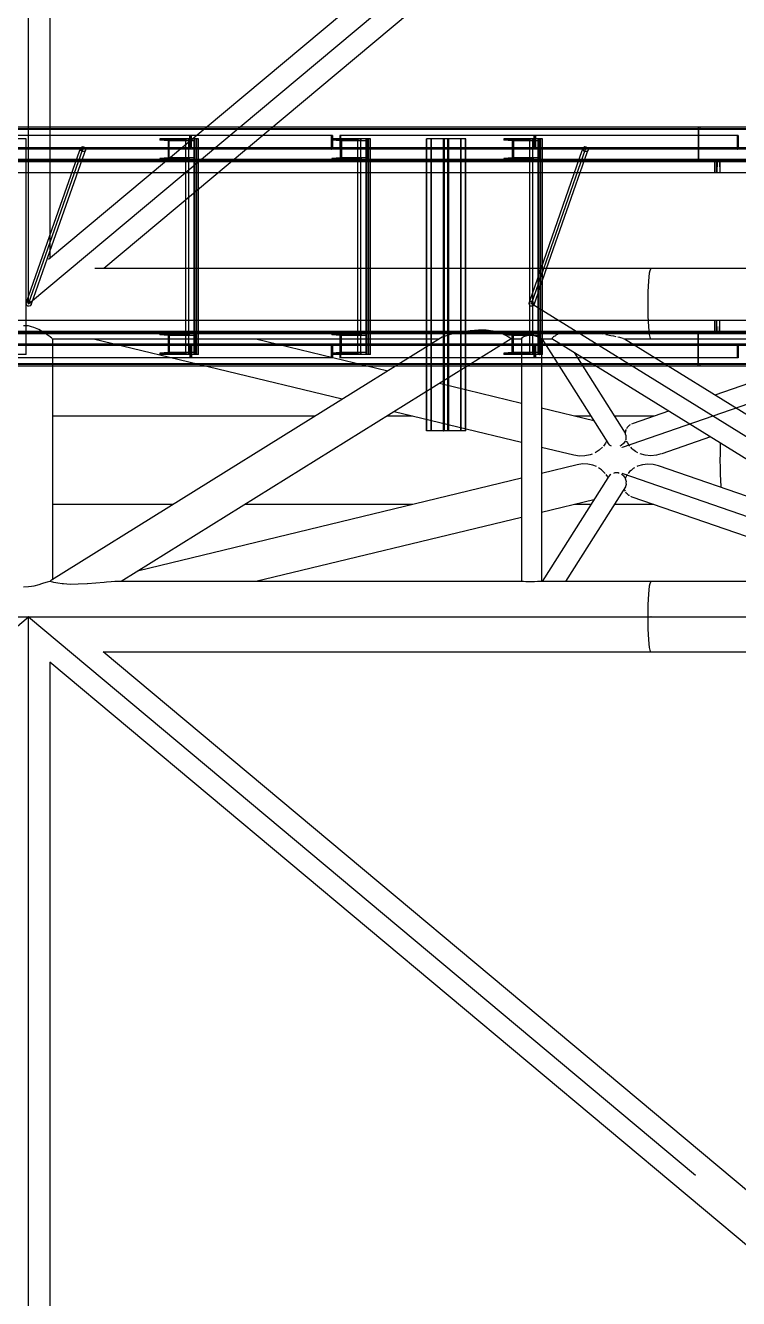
# Model space of a CAD drawing. Header units: millimetres. Extents: x 150209.93 to 150215.05, y 136675.65 to 136679.93.
# Drawn here: x 150210.9472 to 150211.0291, y 136679.0105 to 136679.157 of the extents above; entities that cross this region are included whole.
import ezdxf

# ---------------------------------------------------------------- set-up
doc = ezdxf.new("R2010")
doc.units = ezdxf.units.MM
doc.header["$LTSCALE"] = 0.25
for name, pattern in [('CENTER', [50.8, 31.75, -6.35, 6.35, -6.35]), ('XKITLINE00', [0]), ('XKITLINE02', [4, 2, -2]), ('XKITLINE03', [6, 3, -1, 1, -1])]:
    doc.linetypes.add(name, pattern=pattern)

# ---------------------------------------------------------------- blocks, each defined once
blk = doc.blocks.new('çatıı')
at = {"color": 8, "linetype": 'CENTER'}
for p, q in [((10096.38, 17470.27), (11840, 18930.27)), ((10096.38, 17470.27), (10096.38, 18930.27)), ((10676.04, 17290.27), (10385.47, 17470.27)), ((10676.04, 17470.27), (10437.62, 17387.77)), ((10676.04, 17290.27), (10437.62, 17372.77)), ((8366.94, 15830.27), (10096.38, 17290.27)), ((9008.64, 17290.27), (10454.11, 17290.27)), ((10096.38, 17290.27), (11839.99, 15830.27)), ((10096.38, 15830.27), (10096.38, 17290.27)), ((10454.12, 17290.27), (11840, 17290.27))]:
    blk.add_line(p, q, dxfattribs=at)
at = {"color": 8, "linetype": 'XKITLINE00'}
for p, q in [((10108.56, 18904.19), (10108.56, 17496.36)), ((10949.21, 18200.27), (10107.79, 17495.72)), ((10968.19, 18184.39), (10139.6, 17490.57)), ((10454.11, 17490.57), (10134.34, 17490.57)), ((10453.79, 17490.27), (10453.48, 17489.35)), ((10453.79, 17490.27), (10453.48, 17489.35)), ((10454.11, 17490.57), (10453.79, 17490.27)), ((10454.11, 17490.57), (10453.79, 17490.27)), ((11718.3, 17490.57), (10454.11, 17490.57)), ((10452.69, 17483.32), (10452.51, 17480.42)), ((10452.92, 17485.83), (10452.69, 17483.32)), ((10453.18, 17487.86), (10452.92, 17485.83)), ((10453.48, 17489.35), (10453.18, 17487.86)), ((10452.37, 17477.22), (10452.29, 17473.8)), ((10452.51, 17480.42), (10452.37, 17477.22)), ((10452.29, 17473.8), (10452.26, 17470.27)), ((10452.26, 17470.27), (10452.29, 17466.75)), ((10452.29, 17466.75), (10452.37, 17463.33)), ((10452.37, 17463.33), (10452.51, 17460.12)), ((10096.38, 17457.56), (10093.35, 17457.68)), ((10098.03, 17457.07), (10096.38, 17457.56)), ((10099.42, 17456.76), (10098.03, 17457.07)), ((10102.3, 17455.55), (10099.42, 17456.76)), ((10103.78, 17454.58), (10102.3, 17455.55)), ((10104.89, 17454.04), (10103.78, 17454.58)), ((10106.97, 17452.57), (10104.89, 17454.04)), ((10340.82, 17453.18), (10338.73, 17452.57)), ((10345.3, 17454.11), (10340.82, 17453.18)), ((10348.86, 17454.58), (10345.3, 17454.11)), ((10350.12, 17454.79), (10348.86, 17454.58)), ((10355.03, 17455.21), (10350.12, 17454.79)), ((10359.49, 17455.16), (10355.03, 17455.21)), ((10363.3, 17454.64), (10359.49, 17455.16)), ((10363.47, 17454.58), (10363.3, 17454.64)), ((10366.64, 17453.92), (10363.47, 17454.58)), ((10369.17, 17452.94), (10366.64, 17453.92)), ((10401.56, 17453.13), (10401.01, 17452.89)), ((10404.65, 17453.77), (10401.56, 17453.13)), ((10408.32, 17454.29), (10404.65, 17453.77)), ((10412.86, 17454.37), (10408.32, 17454.29)), ((10418.01, 17454.01), (10412.86, 17454.37)), ((10419.66, 17453.77), (10418.01, 17454.01)), ((10423.26, 17453.39), (10419.66, 17453.77)), ((10426.29, 17452.89), (10423.26, 17453.39)), ((10452.51, 17460.12), (10452.69, 17457.23)), ((10452.69, 17457.23), (10452.92, 17454.72)), ((10452.92, 17454.72), (10453.18, 17452.69)), ((10107.05, 17452.53), (10106.97, 17452.57)), ((10108.68, 17451.33), (10107.05, 17452.53)), ((10108.68, 17451.33), (10108.86, 17451.1)), ((10109.69, 17450.47), (10108.86, 17451.1)), ((10333.2, 17450.58), (10109.54, 17311.33)), ((10109.69, 17450.47), (10109.81, 17450.21)), ((10110.03, 17450.05), (10109.81, 17450.21)), ((10110.03, 17450.05), (10110.03, 17311.63)), ((10332.22, 17449.97), (10110.03, 17449.97)), ((10276.71, 17415.41), (10133.75, 17449.97)), ((10373.7, 17450.09), (10149.63, 17310.57)), ((10302.78, 17431.64), (10226.94, 17449.97)), ((10334.14, 17451.1), (10333.2, 17450.58)), ((10334.4, 17451.24), (10334.14, 17451.1)), ((10337.08, 17452.18), (10334.4, 17451.24)), ((10338.73, 17452.57), (10337.08, 17452.18)), ((10369.64, 17452.57), (10369.17, 17452.94)), ((10371.18, 17451.98), (10369.64, 17452.57)), ((10372.32, 17451.1), (10371.18, 17451.98)), ((10372.46, 17451.05), (10372.32, 17451.1)), ((10373.38, 17450.45), (10372.46, 17451.05)), ((10373.38, 17450.45), (10373.34, 17450.21)), ((10373.7, 17450.09), (10373.34, 17450.21)), ((10379.77, 17449.97), (10373.52, 17449.97)), ((10380.05, 17450.86), (10379.77, 17450.43)), ((10379.77, 17450.43), (10379.77, 17310.57)), ((10380.61, 17451.12), (10380.05, 17450.86)), ((10380.86, 17451.32), (10380.61, 17451.12)), ((10382.12, 17451.78), (10380.86, 17451.32)), ((10383.71, 17452.02), (10382.12, 17451.78)), ((10385.47, 17452.03), (10383.71, 17452.02)), ((10387.23, 17451.8), (10385.47, 17452.03)), ((10388.82, 17451.35), (10387.23, 17451.8)), ((10389.3, 17451.12), (10388.82, 17451.35)), ((10390.08, 17450.89), (10389.3, 17451.12)), ((10390.89, 17450.46), (10390.08, 17450.89)), ((10390.89, 17450.46), (10391.04, 17450.22)), ((10391.17, 17450.15), (10391.04, 17450.22)), ((10391.17, 17450.15), (10391.17, 17310.57)), ((10397.52, 17449.97), (10391.17, 17449.97)), ((10391.56, 17449.97), (10429.26, 17390.33)), ((10397.22, 17450.26), (10397.19, 17450.18)), ((10622.55, 17310.57), (10397.19, 17450.18)), ((10397.35, 17450.63), (10397.26, 17450.37)), ((10397.53, 17450.7), (10397.35, 17450.63)), ((10397.82, 17451.13), (10397.53, 17450.7)), ((10398, 17451.4), (10397.96, 17451.35)), ((10399.23, 17451.96), (10398, 17451.4)), ((10399.47, 17452.22), (10399.23, 17451.96)), ((10400.31, 17452.59), (10399.47, 17452.22)), ((10428.32, 17452.56), (10428.17, 17452.59)), ((10431.05, 17451.96), (10428.32, 17452.56)), ((10432.77, 17451.67), (10431.05, 17451.96)), ((10434.16, 17451.35), (10432.77, 17451.67)), ((10436.2, 17450.87), (10435.08, 17451.13)), ((10436.73, 17450.7), (10436.2, 17450.87)), ((10438.1, 17450.37), (10436.73, 17450.7)), ((10438.83, 17450.03), (10438.39, 17450.26)), ((10438.9, 17450.02), (10438.83, 17450.03)), ((10664, 17310.57), (10438.9, 17450.02)), ((10454.11, 17449.97), (10438.97, 17449.97)), ((10453.18, 17452.69), (10453.48, 17451.2)), ((10453.48, 17451.2), (10453.79, 17450.28)), ((10453.48, 17451.2), (10453.79, 17450.28)), ((10454.11, 17449.97), (10453.79, 17450.28)), ((10454.11, 17449.97), (10453.79, 17450.28)), ((10670.34, 17449.97), (10454.11, 17449.97)), ((10583.89, 17449.97), (10490.91, 17417.8)), ((10409.89, 17442.31), (10439.22, 17395.91)), ((10379.77, 17413.03), (10332.52, 17424.45)), ((10421.26, 17403), (10391.17, 17410.27)), ((10261.07, 17405.67), (10110.03, 17405.67)), ((10316.99, 17405.67), (10302.37, 17405.67)), ((10379.77, 17390.5), (10306.46, 17408.22)), ((10419.56, 17405.67), (10410.18, 17405.67)), ((10455.87, 17405.67), (10433.05, 17405.67)), ((10464.31, 17408.6), (10443.83, 17401.51)), ((10439.22, 17395.91), (10439.24, 17395.87)), ((10439.24, 17395.87), (10439.38, 17395.46)), ((10439.57, 17397.1), (10439.27, 17395.78)), ((10439.38, 17395.46), (10439.69, 17394.63)), ((10439.59, 17397.45), (10439.57, 17397.1)), ((10439.89, 17398.03), (10439.59, 17397.45)), ((10439.69, 17394.63), (10439.73, 17393.35)), ((10440.45, 17399.15), (10440.12, 17398.5)), ((10441.26, 17399.88), (10440.45, 17399.15)), ((10441.87, 17400.52), (10441.26, 17399.88)), ((10442.13, 17400.65), (10441.87, 17400.52)), ((10443.83, 17401.51), (10442.89, 17401.03)), ((10409.86, 17383.22), (10391.17, 17387.74)), ((10426.18, 17387.8), (10424.55, 17386.36)), ((10427.98, 17390.15), (10426.77, 17388.48)), ((10428.02, 17390.2), (10427.98, 17390.15)), ((10428.65, 17391.3), (10428.02, 17390.2)), ((10429.26, 17390.33), (10429.42, 17390.16)), ((10429.42, 17390.16), (10430.37, 17389.08)), ((10431.42, 17388.48), (10430.37, 17389.08)), ((10436.97, 17388.75), (10436.33, 17388.48)), ((10438.34, 17389.89), (10436.97, 17388.75)), ((10438.51, 17390.16), (10438.34, 17389.89)), ((10439.32, 17391.31), (10438.51, 17390.16)), ((10439.38, 17391.5), (10439.32, 17391.31)), ((10439.65, 17392.37), (10439.58, 17392.14)), ((10439.76, 17393), (10439.65, 17392.37)), ((10439.68, 17392.47), (10439.78, 17392.15)), ((10439.73, 17393.35), (10439.76, 17393)), ((10439.97, 17391.56), (10440.11, 17391.11)), ((10440.11, 17391.11), (10440.6, 17390.38)), ((10440.6, 17390.38), (10441.33, 17388.95)), ((10441.33, 17388.95), (10441.74, 17388.5)), ((10442.3, 17387.86), (10443.09, 17386.99)), ((10488.32, 17393.73), (10460.35, 17384.05)), ((10493.93, 17388.12), (10493.85, 17384.25)), ((10494.01, 17390.2), (10493.93, 17388.12)), ((10413.01, 17382.76), (10409.86, 17383.22)), ((10416.19, 17382.85), (10413.01, 17382.76)), ((10419.25, 17383.47), (10416.19, 17382.85)), ((10420.34, 17383.92), (10419.25, 17383.47)), ((10424.38, 17386.18), (10422.03, 17384.6)), ((10424.55, 17386.36), (10424.38, 17386.18)), ((10443.63, 17386.6), (10443.09, 17386.99)), ((10445.26, 17385.3), (10443.63, 17386.6)), ((10446.59, 17384.64), (10445.26, 17385.3)), ((10450.83, 17383.22), (10447.87, 17384.01)), ((10454.01, 17382.96), (10450.83, 17383.22)), ((10457.23, 17383.24), (10454.01, 17382.96)), ((10460.07, 17383.98), (10457.23, 17383.24)), ((10493.85, 17384.25), (10493.82, 17380.27)), ((10493.82, 17380.27), (10493.85, 17376.3)), ((10411.66, 17377.76), (10391.17, 17372.81)), ((10414.69, 17378.24), (10411.66, 17377.76)), ((10417.75, 17378.17), (10414.69, 17378.24)), ((10420.7, 17377.55), (10417.75, 17378.17)), ((10422.74, 17376.7), (10420.7, 17377.55)), ((10425.66, 17374.86), (10423.97, 17376.02)), ((10425.66, 17374.86), (10425.84, 17374.67)), ((10427.68, 17372.98), (10425.84, 17374.67)), ((10427.68, 17372.98), (10427.79, 17372.81)), ((10433.43, 17373.08), (10432.52, 17372.82)), ((10435.2, 17373.03), (10433.43, 17373.08)), ((10435.8, 17372.82), (10435.2, 17373.03)), ((10441.85, 17373.79), (10441.05, 17372.8)), ((10442.72, 17374.48), (10441.85, 17373.79)), ((10443.91, 17375.53), (10442.72, 17374.48)), ((10444.74, 17375.98), (10443.91, 17375.53)), ((10446.39, 17376.88), (10446.04, 17376.69)), ((10449.24, 17377.75), (10446.39, 17376.88)), ((10452.3, 17378.09), (10449.24, 17377.75)), ((10455.43, 17377.88), (10452.3, 17378.09)), ((10458.47, 17377.15), (10455.43, 17377.88)), ((10586.73, 17332.77), (10458.47, 17377.15)), ((10493.85, 17376.3), (10493.93, 17372.43)), ((10379.77, 17370.05), (10159.71, 17316.85)), ((10429.31, 17370.26), (10391.58, 17310.57)), ((10428.23, 17372.17), (10429.16, 17370.83)), ((10429.16, 17370.83), (10429.4, 17370.39)), ((10429.44, 17370.44), (10429.31, 17370.26)), ((10429.75, 17370.86), (10429.44, 17370.44)), ((10430.35, 17371.64), (10429.75, 17370.86)), ((10431.12, 17372.16), (10430.35, 17371.64)), ((10438.32, 17371.4), (10437.27, 17372.16)), ((10438.32, 17371.4), (10438.73, 17370.86)), ((10438.73, 17370.86), (10439.31, 17370.14)), ((10439.31, 17370.14), (10439.37, 17369.97)), ((10439.73, 17370.67), (10439.35, 17370.01)), ((10439.37, 17369.97), (10439.38, 17369.94)), ((10439.38, 17369.94), (10439.79, 17368.09)), ((10439.46, 17365.17), (10439.42, 17364.98)), ((10439.8, 17366.37), (10439.46, 17365.17)), ((10440.22, 17371.77), (10439.73, 17370.67)), ((10439.79, 17368.09), (10439.77, 17367.31)), ((10439.77, 17367.31), (10439.8, 17366.37)), ((10440.5, 17372.12), (10440.22, 17371.77)), ((10493.93, 17372.43), (10494.07, 17368.74)), ((10494.07, 17368.74), (10494.26, 17365.35)), ((10494.26, 17365.35), (10494.31, 17364.75)), ((10439.42, 17364.98), (10405.03, 17310.57)), ((10438.77, 17363.96), (10438.8, 17363.86)), ((10438.8, 17363.86), (10438.89, 17363.21)), ((10438.89, 17363.21), (10439.24, 17362.61)), ((10439.53, 17362.1), (10439.87, 17361.51)), ((10440.45, 17361.02), (10439.87, 17361.51)), ((10441.35, 17360.17), (10440.45, 17361.02)), ((10441.74, 17359.98), (10441.35, 17360.17)), ((10443.38, 17359.2), (10442.63, 17359.55)), ((10583.89, 17310.57), (10443.38, 17359.2)), ((10179.49, 17354.87), (10110.03, 17354.87)), ((10316.99, 17354.87), (10220.78, 17354.87)), ((10421.28, 17357.56), (10391.17, 17350.28)), ((10419.58, 17354.87), (10410.18, 17354.87)), ((10455.87, 17354.87), (10433.03, 17354.87)), ((10379.77, 17347.52), (10226.94, 17310.57)), ((10096.38, 17307.47), (10093.35, 17307.38)), ((10098, 17307.81), (10096.38, 17307.47)), ((10099.42, 17308.01), (10098, 17307.81)), ((10102.3, 17308.76), (10099.42, 17308.01)), ((10103.75, 17309.34), (10102.3, 17308.76)), ((10104.89, 17309.6), (10103.75, 17309.34)), ((10106.95, 17310.29), (10104.89, 17309.6)), ((10107.05, 17310.3), (10106.95, 17310.29)), ((10108.57, 17310.56), (10107.05, 17310.3)), ((10108.68, 17310.65), (10108.57, 17310.56)), ((10109.34, 17310.38), (10108.58, 17310.57)), ((10108.71, 17310.69), (10108.68, 17310.65)), ((10109.23, 17311.23), (10108.8, 17310.78)), ((10109.51, 17311.3), (10109.23, 17311.23)), ((10110.19, 17310.3), (10109.34, 17310.38)), ((10110.87, 17310.01), (10110.19, 17310.3)), ((10113.18, 17309.58), (10110.87, 17310.01)), ((10115.58, 17309.36), (10113.18, 17309.58)), ((10116.33, 17309.23), (10115.58, 17309.36)), ((10120.17, 17308.98), (10116.33, 17309.23)), ((10124.79, 17309.02), (10120.17, 17308.98)), ((10129.94, 17309.34), (10124.79, 17309.02)), ((10130.18, 17309.36), (10129.94, 17309.34)), ((10134.97, 17309.68), (10130.18, 17309.36)), ((10139.83, 17310.14), (10134.97, 17309.68)), ((10141.09, 17310.3), (10139.83, 17310.14)), ((10143.84, 17310.43), (10141.09, 17310.3)), ((10146.66, 17310.62), (10143.84, 17310.43)), ((10380.86, 17310.57), (10145.93, 17310.57)), ((10146.9, 17310.61), (10146.66, 17310.62)), ((10147.15, 17310.57), (10146.9, 17310.61)), ((10380.6, 17310.62), (10380.27, 17310.57)), ((10380.86, 17310.58), (10380.6, 17310.62)), ((10382.12, 17310.48), (10380.86, 17310.58)), ((10383.71, 17310.43), (10382.12, 17310.48)), ((10385.47, 17310.42), (10383.71, 17310.43)), ((10387.23, 17310.48), (10385.47, 17310.42)), ((10388.82, 17310.57), (10387.23, 17310.48)), ((10389.29, 17310.62), (10388.82, 17310.57)), ((10454.12, 17310.57), (10388.84, 17310.57)), ((10389.33, 17310.57), (10389.07, 17310.6)), ((10389.82, 17310.57), (10389.29, 17310.62)), ((10453.19, 17307.86), (10452.92, 17305.83)), ((10453.48, 17309.35), (10453.19, 17307.86)), ((10453.8, 17310.27), (10453.48, 17309.35)), ((10453.79, 17310.27), (10453.48, 17309.35)), ((10454.12, 17310.57), (10453.79, 17310.27)), ((10454.12, 17310.57), (10453.8, 17310.27)), ((10625.16, 17310.57), (10454.12, 17310.57)), ((10452.51, 17300.42), (10452.37, 17297.22)), ((10452.7, 17303.32), (10452.51, 17300.42)), ((10452.92, 17305.83), (10452.7, 17303.32)), ((10452.29, 17293.8), (10452.26, 17290.27)), ((10452.37, 17297.22), (10452.29, 17293.8)), ((10452.26, 17290.27), (10452.29, 17286.75)), ((10452.29, 17286.75), (10452.37, 17283.33)), ((10452.37, 17283.33), (10452.51, 17280.12)), ((10452.51, 17280.12), (10452.7, 17277.23)), ((11763.8, 15909.97), (10139.3, 17270.22)), ((10452.7, 17277.23), (10452.92, 17274.72)), ((10452.92, 17274.72), (10453.19, 17272.69)), ((10453.19, 17272.69), (10453.48, 17271.2)), ((10453.48, 17271.2), (10453.8, 17270.28)), ((10453.48, 17271.2), (10453.79, 17270.28)), ((10454.12, 17269.97), (10453.79, 17270.28)), ((10454.12, 17269.97), (10453.8, 17270.28)), ((11763.8, 15878.19), (10108.5, 17264.24)), ((10108.56, 17264.19), (10108.56, 15856.36)), ((10454.12, 17269.97), (10139.6, 17269.97)), ((11718.31, 17269.97), (10454.12, 17269.97))]:
    blk.add_line(p, q, dxfattribs=at)
at = {"color": 116, "linetype": 'XKITLINE02', "true_color": 0x136734}
for p, q in [((10481.46, 17570.49), (9120.42, 17570.49)), ((10482.26, 17571.02), (9120.92, 17571.02)), ((10108.56, 17571.87), (10084.2, 17571.87)), ((10236.69, 17571.87), (10198.74, 17571.87)), ((10206.98, 17571.87), (10198.74, 17571.87)), ((10482.26, 17571.87), (10481.36, 17571.87)), ((10482.26, 17571.02), (10481.46, 17570.49)), ((10482.26, 17571.02), (10481.46, 17570.49)), ((11653.17, 17570.49), (10481.46, 17570.49)), ((10481.46, 17570.49), (10481.46, 17553.26)), ((10481.46, 17570.49), (10481.46, 17553.26)), ((10482.26, 17571.87), (10482.26, 17571.02)), ((10482.26, 17571.87), (10482.26, 17571.02)), ((11653.86, 17571.02), (10482.26, 17571.02)), ((10189.45, 17567.16), (10087.28, 17567.16)), ((10095.05, 17565.17), (10087.83, 17565.17)), ((10095.05, 17441.17), (10095.05, 17565.17)), ((10192.15, 17565.17), (10171.81, 17565.17)), ((10171.81, 17565.17), (10171.81, 17564.49)), ((10176.56, 17564.11), (10171.81, 17564.49)), ((10186.71, 17564.49), (10171.81, 17564.49)), ((10176.56, 17564.11), (10176.56, 17554.24)), ((10191.46, 17564.11), (10176.56, 17564.11)), ((10177.25, 17553.17), (10177.25, 17565.17)), ((10186.71, 17530.02), (10186.71, 17565.17)), ((10193.94, 17565.17), (10186.71, 17565.17)), ((10186.71, 17565.17), (10186.71, 17564.49)), ((10191.46, 17564.11), (10186.71, 17564.49)), ((10186.81, 17441.17), (10186.81, 17565.17)), ((10188.4, 17441.17), (10188.4, 17565.17)), ((10188.5, 17441.17), (10188.5, 17565.17)), ((10188.96, 17559.96), (10188.96, 17567.16)), ((10197.9, 17567.16), (10189.43, 17567.16)), ((10189.43, 17559.16), (10189.43, 17567.16)), ((10189.45, 17559.16), (10189.45, 17567.16)), ((10190.09, 17559.96), (10190.09, 17567.16)), ((10191.46, 17554.24), (10191.46, 17564.11)), ((10191.62, 17441.17), (10191.62, 17565.17)), ((10192.15, 17534.58), (10192.15, 17565.17)), ((10192.15, 17553.17), (10192.15, 17565.17)), ((10193.09, 17441.17), (10193.09, 17565.17)), ((10193.94, 17536.07), (10193.94, 17565.17)), ((10270.99, 17567.16), (10197.9, 17567.16)), ((10270.34, 17567.16), (10270.34, 17559.16)), ((10291.03, 17565.17), (10270.7, 17565.17)), ((10270.7, 17565.17), (10270.7, 17564.49)), ((10275.44, 17564.11), (10270.7, 17564.49)), ((10285.59, 17564.49), (10270.7, 17564.49)), ((10270.99, 17567.16), (10270.99, 17559.96)), ((10387.22, 17567.16), (10275.25, 17567.16)), ((10275.25, 17567.16), (10275.25, 17559.96)), ((10275.44, 17564.11), (10275.44, 17554.24)), ((10290.34, 17564.11), (10275.44, 17564.11)), ((10275.74, 17567.16), (10275.74, 17559.16)), ((10276.14, 17565.17), (10276.14, 17553.17)), ((10285.59, 17565.17), (10285.59, 17564.49)), ((10285.59, 17545.67), (10285.59, 17565.17)), ((10292.82, 17565.17), (10285.59, 17565.17)), ((10290.34, 17564.11), (10285.59, 17564.49)), ((10285.7, 17441.17), (10285.7, 17565.17)), ((10287.28, 17441.17), (10287.28, 17565.17)), ((10287.38, 17441.17), (10287.38, 17565.17)), ((10290.34, 17564.11), (10290.34, 17554.24)), ((10290.5, 17441.17), (10290.5, 17565.17)), ((10291.03, 17565.17), (10291.03, 17553.17)), ((10291.03, 17545.67), (10291.03, 17565.17)), ((10291.97, 17441.17), (10291.97, 17565.17)), ((10292.82, 17545.67), (10292.82, 17565.17)), ((10347.67, 17565.17), (10325.06, 17565.17)), ((10325.06, 17545.67), (10325.06, 17565.17)), ((10325.21, 17397.18), (10325.21, 17565.17)), ((10327.74, 17397.18), (10327.74, 17565.17)), ((10327.89, 17397.18), (10327.89, 17565.17)), ((10334.78, 17397.18), (10334.78, 17565.17)), ((10335.42, 17397.18), (10335.42, 17565.17)), ((10337.31, 17397.18), (10337.31, 17565.17)), ((10337.95, 17397.18), (10337.95, 17565.17)), ((10344.84, 17545.67), (10344.84, 17565.17)), ((10344.99, 17545.67), (10344.99, 17565.17)), ((10347.52, 17545.67), (10347.52, 17565.17)), ((10347.67, 17545.67), (10347.67, 17565.17)), ((10389.92, 17565.17), (10369.58, 17565.17)), ((10369.58, 17565.17), (10369.58, 17564.49)), ((10374.33, 17564.11), (10369.58, 17564.49)), ((10384.48, 17564.49), (10369.58, 17564.49)), ((10374.33, 17564.11), (10374.33, 17554.24)), ((10389.23, 17564.11), (10374.33, 17564.11)), ((10375.02, 17565.17), (10375.02, 17553.17)), ((10384.48, 17545.67), (10384.48, 17565.17)), ((10391.71, 17565.17), (10384.48, 17565.17)), ((10384.48, 17565.17), (10384.48, 17564.49)), ((10389.23, 17564.11), (10384.48, 17564.49)), ((10384.58, 17441.17), (10384.58, 17565.17)), ((10386.17, 17441.17), (10386.17, 17565.17)), ((10386.27, 17441.17), (10386.27, 17565.17)), ((10386.73, 17567.16), (10386.73, 17559.96)), ((10481.46, 17567.16), (10387.2, 17567.16)), ((10387.2, 17567.16), (10387.2, 17559.16)), ((10387.22, 17567.16), (10387.22, 17559.16)), ((10387.77, 17567.16), (10387.77, 17559.96)), ((10389.23, 17564.11), (10389.23, 17554.24)), ((10389.38, 17441.17), (10389.38, 17565.17)), ((10389.92, 17545.67), (10389.92, 17565.17)), ((10389.92, 17565.17), (10389.92, 17553.17)), ((10390.85, 17441.17), (10390.85, 17565.17)), ((10391.71, 17545.67), (10391.71, 17565.17)), ((10504.35, 17567.16), (10481.36, 17567.16)), ((10503.78, 17567.16), (10503.78, 17559.16)), ((10504.35, 17567.16), (10504.35, 17559.96)), ((10189.45, 17559.16), (10073.05, 17559.16)), ((10188.96, 17559.96), (10087.28, 17559.96)), ((10125.64, 17558.14), (10126.17, 17559.65)), ((10126.17, 17559.65), (10126.15, 17558.93)), ((10126.15, 17558.93), (10126.51, 17558.29)), ((10126.57, 17560.23), (10126.17, 17559.65)), ((10127.17, 17557.88), (10126.51, 17558.29)), ((10127.25, 17560.53), (10126.57, 17560.23)), ((10127.94, 17557.82), (10127.17, 17557.88)), ((10128.02, 17560.47), (10127.25, 17560.53)), ((10128.61, 17558.12), (10127.94, 17557.82)), ((10128.67, 17560.06), (10128.02, 17560.47)), ((10128.43, 17557.03), (10129.02, 17558.7)), ((10129.02, 17558.7), (10128.61, 17558.12)), ((10128.67, 17560.06), (10129.04, 17559.42)), ((10129.04, 17559.42), (10129.02, 17558.7)), ((10184.53, 17559.96), (10184.53, 17559.16)), ((10276.9, 17559.16), (10189.43, 17559.16)), ((10195.24, 17559.16), (10189.43, 17559.16)), ((10200.29, 17559.96), (10190.09, 17559.96)), ((10195.99, 17559.96), (10195.99, 17559.16)), ((10276.9, 17559.96), (10196.2, 17559.96)), ((10386.73, 17559.96), (10270.82, 17559.96)), ((10270.82, 17559.96), (10270.82, 17559.16)), ((10387.22, 17559.16), (10270.82, 17559.16)), ((10276.9, 17559.96), (10276.9, 17559.16)), ((10382.3, 17559.96), (10382.3, 17559.16)), ((10509.51, 17559.16), (10387.2, 17559.16)), ((10481.36, 17559.16), (10387.2, 17559.16)), ((10485.02, 17559.96), (10387.77, 17559.96)), ((10392.92, 17559.96), (10392.92, 17559.16)), ((10414.68, 17558.45), (10415.09, 17559.63)), ((10415.09, 17559.63), (10415.07, 17558.92)), ((10415.07, 17558.92), (10415.43, 17558.27)), ((10415.49, 17560.21), (10415.09, 17559.63)), ((10416.09, 17557.86), (10415.43, 17558.27)), ((10416.17, 17560.52), (10415.49, 17560.21)), ((10416.86, 17557.8), (10416.09, 17557.86)), ((10416.94, 17560.45), (10416.17, 17560.52)), ((10417.53, 17558.1), (10416.86, 17557.8)), ((10417.59, 17560.05), (10416.94, 17560.45)), ((10417.47, 17557.34), (10417.94, 17558.69)), ((10417.94, 17558.69), (10417.53, 17558.1)), ((10417.59, 17560.05), (10417.96, 17559.4)), ((10417.96, 17559.4), (10417.94, 17558.69)), ((10509.51, 17559.96), (10483.91, 17559.96)), ((10481.46, 17553.26), (9120.42, 17553.26)), ((10482.26, 17552.72), (9120.92, 17552.72)), ((10247.58, 17553.17), (9126.63, 17553.17)), ((10248.37, 17552.32), (9126.73, 17552.32)), ((10108.56, 17551.87), (10084.2, 17551.87)), ((10493.82, 17553.17), (10087.28, 17553.17)), ((10493.61, 17552.32), (10087.28, 17552.32)), ((10126.62, 17551.87), (10123.44, 17551.87)), ((10176.56, 17554.24), (10171.81, 17553.85)), ((10171.81, 17553.85), (10171.81, 17553.17)), ((10186.71, 17553.85), (10171.81, 17553.85)), ((10192.15, 17553.17), (10171.81, 17553.17)), ((10212.81, 17551.87), (10174.86, 17551.87)), ((10191.46, 17554.24), (10176.56, 17554.24)), ((10191.46, 17554.24), (10186.71, 17553.85)), ((10186.71, 17553.85), (10186.71, 17553.17)), ((10415.56, 17551.87), (10209.03, 17551.87)), ((10275.44, 17554.24), (10270.7, 17553.85)), ((10270.7, 17553.85), (10270.7, 17553.17)), ((10285.59, 17553.85), (10270.7, 17553.85)), ((10291.03, 17553.17), (10270.7, 17553.17)), ((10290.34, 17554.24), (10275.44, 17554.24)), ((10290.34, 17554.24), (10285.59, 17553.85)), ((10285.59, 17553.85), (10285.59, 17553.17)), ((10374.33, 17554.24), (10369.58, 17553.85)), ((10369.58, 17553.85), (10369.58, 17553.17)), ((10384.48, 17553.85), (10369.58, 17553.85)), ((10389.92, 17553.17), (10369.58, 17553.17)), ((10389.23, 17554.24), (10374.33, 17554.24)), ((10389.23, 17554.24), (10384.48, 17553.85)), ((10384.48, 17553.85), (10384.48, 17553.17)), ((10415.56, 17551.87), (10412.38, 17551.87)), ((11567.94, 17551.87), (10481.36, 17551.87)), ((10482.26, 17551.87), (10481.36, 17551.87)), ((11649.64, 17553.26), (10481.46, 17553.26)), ((10482.26, 17552.72), (10481.46, 17553.26)), ((10482.26, 17552.72), (10481.46, 17553.26)), ((11650.11, 17552.72), (10482.26, 17552.72)), ((10482.26, 17552.72), (10482.26, 17551.87)), ((10482.26, 17552.72), (10482.26, 17551.87)), ((10490.84, 17551.87), (10490.84, 17553.17)), ((10491.04, 17551.87), (10491.04, 17552.32)), ((11659.14, 17553.17), (10492, 17553.17)), ((11657.38, 17553.17), (10492, 17553.17)), ((10492, 17551.87), (10492, 17553.17)), ((10492.13, 17552.32), (10492.08, 17545.67)), ((11658.89, 17552.32), (10492.13, 17552.32)), ((11657.24, 17552.32), (10492.13, 17552.32)), ((10493.61, 17552.32), (10493.69, 17545.67)), ((10493.69, 17552.32), (10493.74, 17545.67)), ((10493.82, 17553.17), (10493.82, 17545.67)), ((10493.82, 17553.17), (10493.82, 17545.67)), ((10493.82, 17545.67), (9128.07, 17545.67)), ((10108.56, 17545.67), (10084.2, 17545.67)), ((10124.44, 17545.67), (10121.26, 17545.67)), ((10205.4, 17545.67), (10167.45, 17545.67)), ((10413.39, 17545.67), (10410.22, 17545.67)), ((10493.82, 17545.67), (10492, 17545.67)), ((10094.96, 17470.75), (10108.56, 17509.5)), ((10097.81, 17469.8), (10108.56, 17500.45)), ((10186.71, 17441.17), (10186.71, 17490.57)), ((10192.15, 17441.17), (10192.15, 17490.57)), ((10193.94, 17441.17), (10193.94, 17490.57)), ((10285.59, 17441.17), (10285.59, 17490.57)), ((10291.03, 17441.17), (10291.03, 17490.57)), ((10292.82, 17441.17), (10292.82, 17490.57)), ((10325.06, 17403.72), (10325.06, 17490.57)), ((10344.84, 17432.12), (10344.84, 17490.57)), ((10344.99, 17432.21), (10344.99, 17490.57)), ((10347.52, 17433.79), (10347.52, 17490.57)), ((10347.67, 17433.88), (10347.67, 17490.57)), ((10384.05, 17470.75), (10390.97, 17490.57)), ((10384.48, 17441.17), (10384.48, 17490.57)), ((10386.9, 17469.8), (10394.15, 17490.57)), ((10389.92, 17441.17), (10389.92, 17490.57)), ((10391.71, 17441.17), (10391.71, 17492.67)), ((10094.94, 17470.03), (10094.96, 17470.75)), ((10094.94, 17470.03), (10095.3, 17469.39)), ((10095.36, 17471.33), (10094.96, 17470.75)), ((10095.96, 17468.98), (10095.3, 17469.39)), ((10096.04, 17471.63), (10095.36, 17471.33)), ((10096.73, 17468.92), (10095.96, 17468.98)), ((10096.81, 17471.57), (10096.04, 17471.63)), ((10097.4, 17469.22), (10096.73, 17468.92)), ((10097.46, 17471.16), (10096.81, 17471.57)), ((10097.4, 17469.22), (10097.81, 17469.8)), ((10097.46, 17471.16), (10097.83, 17470.52)), ((10097.83, 17470.52), (10097.81, 17469.8)), ((10384.03, 17470.03), (10384.05, 17470.75)), ((10384.03, 17470.03), (10384.39, 17469.39)), ((10384.45, 17471.33), (10384.05, 17470.75)), ((10385.05, 17468.98), (10384.39, 17469.39)), ((10385.13, 17471.63), (10384.45, 17471.33)), ((10385.82, 17468.92), (10385.05, 17468.98)), ((10385.9, 17471.57), (10385.13, 17471.63)), ((10386.49, 17469.22), (10385.82, 17468.92)), ((10386.55, 17471.16), (10385.9, 17471.57)), ((10386.9, 17469.8), (10386.49, 17469.22)), ((10386.55, 17471.16), (10386.92, 17470.52)), ((10386.9, 17469.8), (10386.92, 17470.52)), ((10493.82, 17460.67), (9126.63, 17460.67)), ((10490.84, 17453.17), (10490.84, 17460.67)), ((10491.04, 17454.02), (10490.97, 17460.67)), ((10492, 17453.17), (10492, 17460.67)), ((10492.08, 17460.67), (10492, 17460.67)), ((11642.97, 17460.67), (10492, 17460.67)), ((10492.13, 17454.02), (10492.08, 17460.67)), ((10493.61, 17454.02), (10493.69, 17460.67)), ((10493.69, 17454.02), (10493.74, 17460.67)), ((10493.82, 17460.67), (10493.74, 17460.67)), ((10493.82, 17453.17), (10493.82, 17460.67)), ((10493.82, 17453.17), (10493.82, 17460.67)), ((10482.26, 17454.47), (9117.29, 17454.47)), ((10481.46, 17453.09), (9118.85, 17453.09)), ((10482.26, 17453.62), (9119.29, 17453.62)), ((10493.82, 17453.17), (9126.63, 17453.17)), ((10493.61, 17454.02), (9126.84, 17454.02)), ((10192.15, 17453.17), (10171.81, 17453.17)), ((10171.81, 17453.17), (10171.81, 17452.49)), ((10177.25, 17453.17), (10177.25, 17441.17)), ((10186.71, 17453.17), (10186.71, 17452.49)), ((10192.15, 17453.17), (10192.15, 17441.17)), ((10291.03, 17453.17), (10270.7, 17453.17)), ((10270.7, 17453.17), (10270.7, 17452.49)), ((10276.14, 17441.17), (10276.14, 17453.17)), ((10285.59, 17453.17), (10285.59, 17452.49)), ((10291.03, 17441.17), (10291.03, 17453.17)), ((10389.92, 17453.17), (10369.58, 17453.17)), ((10369.58, 17453.17), (10369.58, 17452.49)), ((10375.02, 17441.17), (10375.02, 17453.17)), ((10384.48, 17453.17), (10384.48, 17452.49)), ((10389.92, 17453.17), (10389.92, 17441.17)), ((10481.36, 17449.97), (10481.36, 17454.47)), ((10606.83, 17454.47), (10481.36, 17454.47)), ((10481.36, 17449.97), (10481.36, 17454.47)), ((10482.26, 17453.62), (10481.46, 17453.09)), ((10482.26, 17453.62), (10481.46, 17453.09)), ((10481.46, 17435.86), (10481.46, 17453.09)), ((10603.93, 17453.09), (10481.46, 17453.09)), ((10481.46, 17435.86), (10481.46, 17453.09)), ((10482.26, 17454.47), (10482.26, 17453.62)), ((10482.26, 17454.47), (10482.26, 17453.62)), ((10606.01, 17453.62), (10482.26, 17453.62)), ((11641.67, 17453.17), (10492, 17453.17)), ((11641.69, 17454.02), (10492.13, 17454.02)), ((10189.45, 17447.19), (10073.05, 17447.19)), ((10188.96, 17446.39), (10073.05, 17446.39)), ((10176.56, 17452.11), (10171.81, 17452.49)), ((10186.71, 17452.49), (10171.81, 17452.49)), ((10176.56, 17452.11), (10176.56, 17442.24)), ((10191.46, 17452.11), (10176.56, 17452.11)), ((10184.53, 17447.19), (10184.53, 17446.39)), ((10191.46, 17452.11), (10186.71, 17452.49)), ((10188.96, 17446.39), (10188.96, 17439.19)), ((10276.9, 17447.19), (10189.43, 17447.19)), ((10189.43, 17447.19), (10189.43, 17439.19)), ((10189.45, 17447.19), (10189.45, 17439.19)), ((10276.9, 17446.39), (10190.09, 17446.39)), ((10190.09, 17446.39), (10190.09, 17439.19)), ((10191.46, 17452.11), (10191.46, 17442.24)), ((10195.99, 17447.19), (10195.99, 17446.39)), ((10270.34, 17447.19), (10270.34, 17439.19)), ((10275.44, 17452.11), (10270.7, 17452.49)), ((10285.59, 17452.49), (10270.7, 17452.49)), ((10387.22, 17447.19), (10270.82, 17447.19)), ((10270.82, 17447.19), (10270.82, 17446.39)), ((10386.73, 17446.39), (10270.82, 17446.39)), ((10270.99, 17446.39), (10270.99, 17439.19)), ((10275.25, 17446.39), (10275.25, 17439.19)), ((10275.44, 17442.24), (10275.44, 17452.11)), ((10290.34, 17452.11), (10275.44, 17452.11)), ((10275.74, 17447.19), (10275.74, 17439.19)), ((10276.9, 17447.19), (10276.9, 17446.39)), ((10290.34, 17452.11), (10285.59, 17452.49)), ((10290.34, 17452.11), (10290.34, 17442.24)), ((10374.33, 17452.11), (10369.58, 17452.49)), ((10384.48, 17452.49), (10369.58, 17452.49)), ((10374.33, 17442.24), (10374.33, 17452.11)), ((10389.23, 17452.11), (10374.33, 17452.11)), ((10382.3, 17447.19), (10382.3, 17446.39)), ((10389.23, 17452.11), (10384.48, 17452.49)), ((10386.73, 17446.39), (10386.73, 17439.19)), ((10509.51, 17447.19), (10387.2, 17447.19)), ((10387.2, 17447.19), (10387.2, 17439.19)), ((10387.22, 17447.19), (10387.22, 17439.19)), ((10509.51, 17446.39), (10387.77, 17446.39)), ((10387.77, 17446.39), (10387.77, 17439.19)), ((10389.23, 17452.11), (10389.23, 17442.24)), ((10392.92, 17447.19), (10392.92, 17446.39)), ((10503.78, 17447.19), (10503.78, 17439.19)), ((10504.35, 17446.39), (10504.35, 17439.19)), ((10189.45, 17439.19), (10077.48, 17439.19)), ((10095.05, 17441.17), (10087.83, 17441.17)), ((10176.56, 17442.24), (10171.81, 17441.85)), ((10171.81, 17441.85), (10171.81, 17441.17)), ((10186.71, 17441.85), (10171.81, 17441.85)), ((10192.15, 17441.17), (10171.81, 17441.17)), ((10191.46, 17442.24), (10176.56, 17442.24)), ((10191.46, 17442.24), (10186.71, 17441.85)), ((10186.71, 17441.85), (10186.71, 17441.17)), ((10193.94, 17441.17), (10186.71, 17441.17)), ((10270.99, 17439.19), (10189.43, 17439.19)), ((10275.44, 17442.24), (10270.7, 17441.85)), ((10270.7, 17441.85), (10270.7, 17441.17)), ((10285.59, 17441.85), (10270.7, 17441.85)), ((10291.03, 17441.17), (10270.7, 17441.17)), ((10387.22, 17439.19), (10275.25, 17439.19)), ((10290.34, 17442.24), (10275.44, 17442.24)), ((10290.34, 17442.24), (10285.59, 17441.85)), ((10285.59, 17441.85), (10285.59, 17441.17)), ((10292.82, 17441.17), (10285.59, 17441.17)), ((10374.33, 17442.24), (10369.58, 17441.85)), ((10369.58, 17441.85), (10369.58, 17441.17)), ((10384.48, 17441.85), (10369.58, 17441.85)), ((10389.92, 17441.17), (10369.58, 17441.17)), ((10389.23, 17442.24), (10374.33, 17442.24)), ((10389.23, 17442.24), (10384.48, 17441.85)), ((10384.48, 17441.85), (10384.48, 17441.17)), ((10391.71, 17441.17), (10384.48, 17441.17)), ((10504.35, 17439.19), (10387.2, 17439.19)), ((10481.46, 17435.86), (9136.76, 17435.86)), ((10482.26, 17435.32), (9138.3, 17435.32)), ((10110.03, 17434.47), (10082.73, 17434.47)), ((10291.05, 17434.47), (10197.86, 17434.47)), ((10348.62, 17434.47), (10307.33, 17434.47)), ((10391.17, 17434.47), (10379.77, 17434.47)), ((10414.84, 17434.47), (10401.36, 17434.47)), ((10482.26, 17434.47), (10414.84, 17434.47)), ((10463.99, 17434.47), (10422.54, 17434.47)), ((10482.26, 17434.47), (10481.36, 17434.47)), ((10482.26, 17435.32), (10481.46, 17435.86)), ((10587.38, 17435.86), (10481.46, 17435.86)), ((10482.26, 17435.32), (10481.46, 17435.86)), ((10482.26, 17435.32), (10482.26, 17434.47)), ((10588.44, 17435.32), (10482.26, 17435.32)), ((10482.26, 17435.32), (10482.26, 17434.47)), ((10344.84, 17398.94), (10344.84, 17421.47)), ((10344.99, 17398.9), (10344.99, 17421.43)), ((10347.52, 17397.18), (10347.52, 17420.82)), ((10347.67, 17397.18), (10347.67, 17420.79)), ((10347.67, 17397.18), (10344.99, 17397.18))]:
    blk.add_line(p, q, dxfattribs=at)
at = {"color": 7, "linetype": 'XKITLINE00'}
for p, q in [((10198.74, 17571.87), (10108.56, 17571.87)), ((10481.36, 17571.87), (10236.69, 17571.87)), ((11653.38, 17571.87), (10481.36, 17571.87)), ((10481.36, 17571.87), (10481.36, 17551.87)), ((10481.36, 17571.87), (10481.36, 17551.87)), ((10108.56, 17509.5), (10125.64, 17558.14)), ((10108.56, 17500.45), (10128.43, 17557.03)), ((10390.97, 17490.57), (10414.68, 17558.45)), ((10394.15, 17490.57), (10417.47, 17557.34)), ((10123.44, 17551.87), (10108.56, 17551.87)), ((10174.86, 17551.87), (10126.62, 17551.87)), ((10412.38, 17551.87), (10212.81, 17551.87)), ((10481.36, 17551.87), (10415.56, 17551.87)), ((10691.97, 17551.87), (10481.36, 17551.87)), ((10490.84, 17545.67), (10490.84, 17551.87)), ((10490.97, 17545.67), (10491.04, 17551.87)), ((10492, 17545.67), (10492, 17551.87)), ((10121.26, 17545.67), (10108.56, 17545.67)), ((10167.45, 17545.67), (10124.44, 17545.67)), ((10410.22, 17545.67), (10205.4, 17545.67)), ((10285.59, 17490.57), (10285.59, 17545.67)), ((10291.03, 17490.57), (10291.03, 17545.67)), ((10292.82, 17490.57), (10292.82, 17545.67)), ((10325.06, 17490.57), (10325.06, 17545.67)), ((10344.84, 17490.57), (10344.84, 17545.67)), ((10344.99, 17490.57), (10344.99, 17545.67)), ((10347.52, 17490.57), (10347.52, 17545.67)), ((10347.67, 17490.57), (10347.67, 17545.67)), ((10384.48, 17490.57), (10384.48, 17545.67)), ((10389.92, 17490.57), (10389.92, 17545.67)), ((10391.71, 17492.67), (10391.71, 17545.67)), ((10492, 17545.67), (10413.39, 17545.67)), ((10690.64, 17545.67), (10492, 17545.67)), ((10192.15, 17490.57), (10192.15, 17534.58)), ((10193.94, 17490.57), (10193.94, 17536.07)), ((10186.71, 17490.57), (10186.71, 17530.02)), ((10481.36, 17434.47), (10481.36, 17449.97)), ((10481.36, 17434.47), (10481.36, 17449.97)), ((10197.86, 17434.47), (10110.03, 17434.47)), ((10307.33, 17434.47), (10291.05, 17434.47)), ((10344.84, 17421.47), (10344.84, 17432.12)), ((10344.99, 17421.43), (10344.99, 17432.21)), ((10347.52, 17420.82), (10347.52, 17433.79)), ((10347.67, 17420.79), (10347.67, 17433.88)), ((10379.77, 17434.47), (10348.62, 17434.47)), ((10401.36, 17434.47), (10391.17, 17434.47)), ((10422.54, 17434.47), (10414.84, 17434.47)), ((10481.36, 17434.47), (10463.99, 17434.47)), ((10539.1, 17434.47), (10481.36, 17434.47)), ((10325.06, 17397.18), (10325.06, 17403.72)), ((10344.99, 17397.18), (10325.06, 17397.18)), ((10344.84, 17397.18), (10344.84, 17398.94)), ((10344.99, 17397.18), (10344.99, 17398.9))]:
    blk.add_line(p, q, dxfattribs=at)
at = {"color": 1, "linetype": 'XKITLINE03'}
for p, q in [((10192.15, 17441.17), (10192.15, 17565.17)), ((10291.03, 17441.17), (10291.03, 17565.17)), ((10334.95, 17397.18), (10334.95, 17565.17)), ((10389.92, 17441.17), (10389.92, 17565.17)), ((10189.45, 17559.16), (10077.97, 17559.16)), ((10096.38, 17470.27), (10127.59, 17559.17)), ((10270.34, 17559.16), (10189.43, 17559.16)), ((10387.22, 17559.16), (10275.74, 17559.16)), ((10385.47, 17470.27), (10416.51, 17559.16)), ((10503.78, 17559.16), (10387.2, 17559.16)), ((10493.82, 17553.17), (9129.61, 17553.17)), ((10177.25, 17553.17), (10192.15, 17553.17)), ((10276.14, 17553.17), (10291.03, 17553.17)), ((10375.02, 17553.17), (10389.92, 17553.17)), ((11648.25, 17553.17), (10493.82, 17553.17)), ((9129.61, 17453.17), (10493.82, 17453.17)), ((10177.25, 17453.17), (10192.15, 17453.17)), ((10276.14, 17453.17), (10291.03, 17453.17)), ((10375.02, 17453.17), (10389.92, 17453.17)), ((10493.82, 17453.17), (11648.25, 17453.17)), ((10077.97, 17447.19), (10189.45, 17447.19)), ((10189.43, 17447.19), (10270.34, 17447.19)), ((10275.74, 17447.19), (10387.22, 17447.19)), ((10387.2, 17447.19), (10503.78, 17447.19))]:
    blk.add_line(p, q, dxfattribs=at)
at = {"color": 1, "linetype": 'XKITLINE00'}
for centre in [(10192.15, 17565.17), (10291.03, 17565.17), (10334.95, 17565.17), (10389.92, 17565.17), (10127.59, 17559.17), (10189.43, 17559.16), (10189.45, 17559.16), (10270.34, 17559.16), (10275.74, 17559.16), (10387.2, 17559.16), (10387.22, 17559.16), (10416.51, 17559.16), (10503.78, 17559.16), (10177.25, 17553.17), (10192.15, 17553.17), (10276.14, 17553.17), (10291.03, 17553.17), (10375.02, 17553.17), (10389.92, 17553.17), (10493.82, 17553.17), (10493.82, 17553.17), (10096.38, 17470.27), (10385.47, 17470.27), (10177.25, 17453.17), (10192.15, 17453.17), (10276.14, 17453.17), (10291.03, 17453.17), (10375.02, 17453.17), (10389.92, 17453.17), (10493.82, 17453.17), (10493.82, 17453.17), (10189.43, 17447.19), (10189.45, 17447.19), (10270.34, 17447.19), (10275.74, 17447.19), (10387.2, 17447.19), (10387.22, 17447.19), (10503.78, 17447.19), (10192.15, 17441.17), (10291.03, 17441.17), (10389.92, 17441.17), (10334.95, 17397.18)]:
    blk.add_circle(centre, 0.05, dxfattribs=at)
at = {"color": 8, "linetype": 'XKITLINE00'}
for centre in [(10096.38, 17470.27), (10096.38, 17470.27), (10385.47, 17470.27), (10437.62, 17387.77), (10437.62, 17372.77), (10096.38, 17290.27), (10096.38, 17290.27), (10096.38, 17290.27), (10454.11, 17290.27), (10454.12, 17290.27)]:
    blk.add_circle(centre, 0.05, dxfattribs=at)

msp = doc.modelspace()

# ---------------------------------------------------------------- block references
at = {"xscale": 0.0002000170049888334, "yscale": 0.0002000170049888334, "zscale": 0.0002000170049888334}
msp.add_blockref('çatıı', (150208.92807, 136675.63059), dxfattribs=at)

doc.saveas('drawing.dxf')
